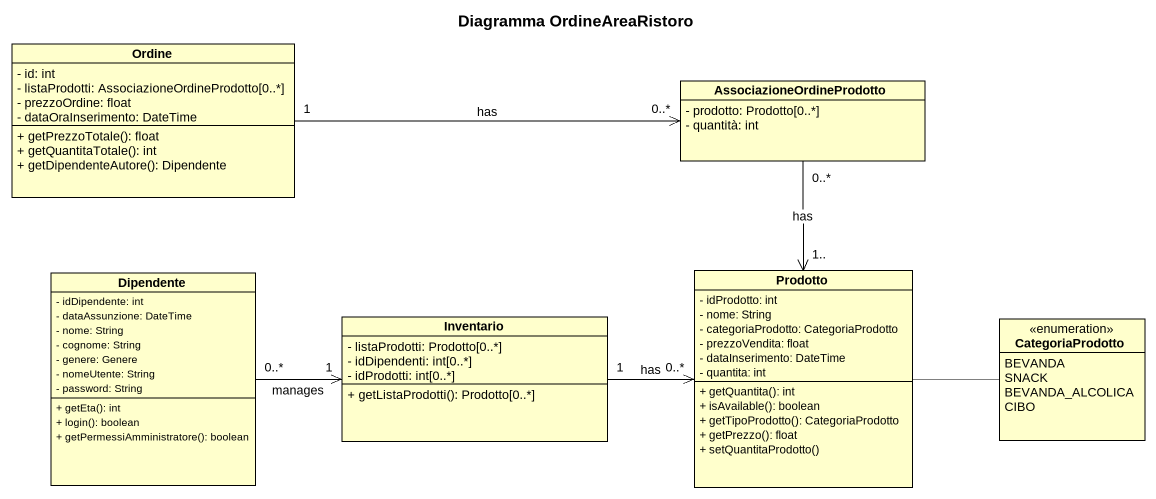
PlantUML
@startuml
title Diagramma OrdineAreaRistoro
hide circle
hide empty members
skinparam classAttributeIconSize 0
class Ordine {
  - id: int
  - listaProdotti: AssociazioneOrdineProdotto[0..*]
  - prezzoOrdine: float
  - dataOraInserimento: DateTime
  + getPrezzoTotale(): float
  + getQuantitaTotale(): int
  + getDipendenteAutore(): Dipendente
}
class AssociazioneOrdineProdotto {
  - prodotto: Prodotto[0..*]
  - quantità: int
}
class Prodotto {
  - idProdotto: int
  - nome: String
  - categoriaProdotto: CategoriaProdotto
  - prezzoVendita: float
  - dataInserimento: DateTime
  - quantita: int
  + getQuantita(): int
  + isAvailable(): boolean
  + getTipoProdotto(): CategoriaProdotto
  + getPrezzo(): float
  + setQuantitaProdotto()
}
class Dipendente {
  - idDipendente: int
  - dataAssunzione: DateTime
  - nome: String
  - cognome: String
  - genere: Genere
  - nomeUtente: String
  - password: String
  + getEta(): int
  + login(): boolean
  + getPermessiAmministratore(): boolean
}
class Inventario {
  - listaProdotti: Prodotto[0..*]
  - idDipendenti: int[0..*]
  - idProdotti: int[0..*]
  + getListaProdotti(): Prodotto[0..*]
}
enum CategoriaProdotto {
  BEVANDA
  SNACK
  BEVANDA_ALCOLICA
  CIBO
}
Ordine "1" -right-> "0..*" AssociazioneOrdineProdotto : has
AssociazioneOrdineProdotto "0..*" --> "1.." Prodotto : has
Prodotto -right- CategoriaProdotto
Dipendente "0..*" -right-> "1" Inventario : manages
Inventario "1" -right-> "0..*" Prodotto : has
@enduml
